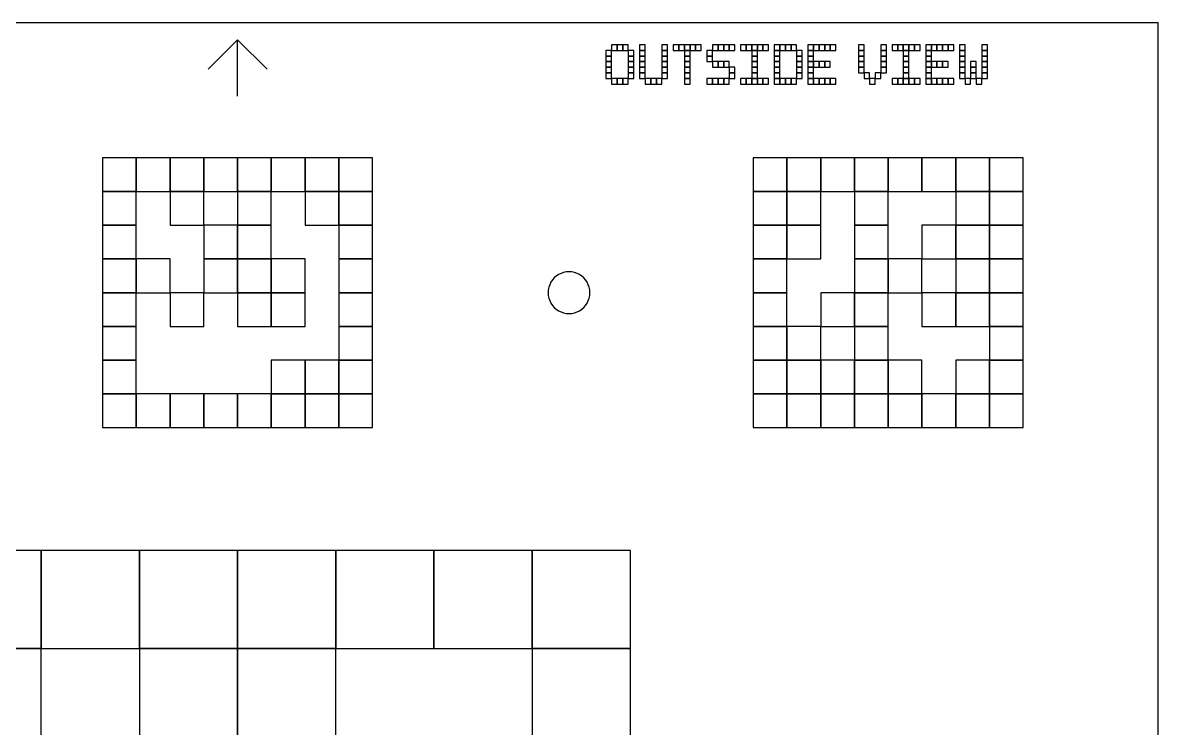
# Model space of a CAD drawing. Extents: x 0 to 490, y 0 to 320.
# Drawn here: x 227.5 to 320, y 262.5 to 320 of the extents above; entities that cross this region are included whole.
import ezdxf

# ---------------------------------------------------------------- set-up
doc = ezdxf.new("R2010")
doc.units = 0
for name, color, linetype in [('BLACK_POCKET', 7, 'CONTINUOUS'), ('BOARD_TEXT', 2, 'CONTINUOUS'), ('CUT', 1, 'CONTINUOUS'), ('MOUNT_HOLE', 5, 'CONTINUOUS'), ('ORIENTATION', 1, 'CONTINUOUS')]:
    doc.layers.add(name, color=color, linetype=linetype)

msp = doc.modelspace()

# ---------------------------------------------------------------- linework, layer by layer
at = {"layer": 'BLACK_POCKET'}
for p, q in [((236.75, 309), (234, 309)), ((234, 309), (234, 306.25)), ((236.75, 306.25), (236.75, 309)), ((239.5, 309), (236.75, 309)), ((236.75, 309), (236.75, 306.25)), ((239.5, 306.25), (239.5, 309)), ((242.25, 309), (239.5, 309)), ((239.5, 309), (239.5, 306.25)), ((242.25, 306.25), (242.25, 309)), ((245, 309), (242.25, 309)), ((242.25, 309), (242.25, 306.25)), ((245, 306.25), (245, 309)), ((247.75, 309), (245, 309)), ((245, 309), (245, 306.25)), ((247.75, 306.25), (247.75, 309)), ((250.5, 309), (247.75, 309)), ((247.75, 309), (247.75, 306.25)), ((250.5, 306.25), (250.5, 309)), ((253.25, 309), (250.5, 309)), ((250.5, 309), (250.5, 306.25)), ((253.25, 306.25), (253.25, 309)), ((256, 309), (253.25, 309)), ((253.25, 309), (253.25, 306.25)), ((256, 306.25), (256, 309)), ((289.75, 309), (287, 309)), ((287, 309), (287, 306.25)), ((289.75, 306.25), (289.75, 309)), ((292.5, 309), (289.75, 309)), ((289.75, 309), (289.75, 306.25)), ((292.5, 306.25), (292.5, 309)), ((295.25, 309), (292.5, 309)), ((292.5, 309), (292.5, 306.25)), ((295.25, 306.25), (295.25, 309)), ((298, 309), (295.25, 309)), ((295.25, 309), (295.25, 306.25)), ((298, 306.25), (298, 309)), ((300.75, 309), (298, 309)), ((298, 309), (298, 306.25)), ((300.75, 306.25), (300.75, 309)), ((303.5, 309), (300.75, 309)), ((300.75, 309), (300.75, 306.25)), ((303.5, 306.25), (303.5, 309)), ((306.25, 309), (303.5, 309)), ((303.5, 309), (303.5, 306.25)), ((306.25, 306.25), (306.25, 309)), ((309, 309), (306.25, 309)), ((306.25, 309), (306.25, 306.25)), ((309, 306.25), (309, 309)), ((234, 306.25), (236.75, 306.25)), ((236.75, 306.25), (234, 306.25)), ((234, 306.25), (234, 303.5)), ((236.75, 306.25), (239.5, 306.25)), ((236.75, 303.5), (236.75, 306.25)), ((239.5, 306.25), (242.25, 306.25)), ((242.25, 306.25), (239.5, 306.25)), ((239.5, 306.25), (239.5, 303.5)), ((242.25, 306.25), (245, 306.25)), ((242.25, 303.5), (242.25, 306.25)), ((245, 306.25), (247.75, 306.25)), ((247.75, 306.25), (245, 306.25)), ((245, 306.25), (245, 303.5)), ((247.75, 306.25), (250.5, 306.25)), ((247.75, 303.5), (247.75, 306.25)), ((250.5, 306.25), (253.25, 306.25)), ((253.25, 306.25), (250.5, 306.25)), ((250.5, 306.25), (250.5, 303.5)), ((253.25, 306.25), (256, 306.25)), ((253.25, 303.5), (253.25, 306.25)), ((256, 306.25), (253.25, 306.25)), ((253.25, 306.25), (253.25, 303.5)), ((256, 303.5), (256, 306.25)), ((287, 306.25), (289.75, 306.25)), ((289.75, 306.25), (287, 306.25)), ((287, 306.25), (287, 303.5)), ((289.75, 306.25), (292.5, 306.25)), ((289.75, 303.5), (289.75, 306.25)), ((292.5, 306.25), (289.75, 306.25)), ((289.75, 306.25), (289.75, 303.5)), ((292.5, 306.25), (295.25, 306.25)), ((292.5, 303.5), (292.5, 306.25)), ((295.25, 306.25), (298, 306.25)), ((298, 306.25), (295.25, 306.25)), ((295.25, 306.25), (295.25, 303.5)), ((298, 306.25), (300.75, 306.25)), ((298, 303.5), (298, 306.25)), ((300.75, 306.25), (303.5, 306.25)), ((303.5, 306.25), (306.25, 306.25)), ((306.25, 306.25), (303.5, 306.25)), ((303.5, 306.25), (303.5, 303.5)), ((306.25, 306.25), (309, 306.25)), ((306.25, 303.5), (306.25, 306.25)), ((309, 306.25), (306.25, 306.25)), ((306.25, 306.25), (306.25, 303.5)), ((309, 303.5), (309, 306.25)), ((234, 303.5), (236.75, 303.5)), ((236.75, 303.5), (234, 303.5)), ((234, 303.5), (234, 300.75)), ((236.75, 300.75), (236.75, 303.5)), ((239.5, 303.5), (242.25, 303.5)), ((245, 303.5), (242.25, 303.5)), ((242.25, 303.5), (242.25, 300.75)), ((245, 303.5), (247.75, 303.5)), ((245, 300.75), (245, 303.5)), ((247.75, 303.5), (245, 303.5)), ((245, 303.5), (245, 300.75)), ((247.75, 300.75), (247.75, 303.5)), ((250.5, 303.5), (253.25, 303.5)), ((253.25, 303.5), (256, 303.5)), ((256, 303.5), (253.25, 303.5)), ((253.25, 303.5), (253.25, 300.75)), ((256, 300.75), (256, 303.5)), ((287, 303.5), (289.75, 303.5)), ((289.75, 303.5), (287, 303.5)), ((287, 303.5), (287, 300.75)), ((289.75, 303.5), (292.5, 303.5)), ((289.75, 300.75), (289.75, 303.5)), ((292.5, 303.5), (289.75, 303.5)), ((289.75, 303.5), (289.75, 300.75)), ((292.5, 300.75), (292.5, 303.5)), ((295.25, 303.5), (298, 303.5)), ((298, 303.5), (295.25, 303.5)), ((295.25, 303.5), (295.25, 300.75)), ((298, 300.75), (298, 303.5)), ((303.5, 303.5), (300.75, 303.5)), ((300.75, 303.5), (300.75, 300.75)), ((303.5, 303.5), (306.25, 303.5)), ((303.5, 300.75), (303.5, 303.5)), ((306.25, 303.5), (303.5, 303.5)), ((303.5, 303.5), (303.5, 300.75)), ((306.25, 303.5), (309, 303.5)), ((306.25, 300.75), (306.25, 303.5)), ((309, 303.5), (306.25, 303.5)), ((306.25, 303.5), (306.25, 300.75)), ((309, 300.75), (309, 303.5)), ((234, 300.75), (236.75, 300.75)), ((236.75, 300.75), (234, 300.75)), ((234, 300.75), (234, 298)), ((236.75, 298), (236.75, 300.75)), ((239.5, 300.75), (236.75, 300.75)), ((236.75, 300.75), (236.75, 298)), ((239.5, 298), (239.5, 300.75)), ((242.25, 300.75), (245, 300.75)), ((245, 300.75), (242.25, 300.75)), ((242.25, 300.75), (242.25, 298)), ((245, 300.75), (247.75, 300.75)), ((245, 298), (245, 300.75)), ((247.75, 300.75), (245, 300.75)), ((245, 300.75), (245, 298)), ((247.75, 298), (247.75, 300.75)), ((250.5, 300.75), (247.75, 300.75)), ((247.75, 300.75), (247.75, 298)), ((250.5, 298), (250.5, 300.75)), ((253.25, 300.75), (256, 300.75)), ((256, 300.75), (253.25, 300.75)), ((253.25, 300.75), (253.25, 298)), ((256, 298), (256, 300.75)), ((287, 300.75), (289.75, 300.75)), ((289.75, 300.75), (287, 300.75)), ((287, 300.75), (287, 298)), ((289.75, 300.75), (292.5, 300.75)), ((289.75, 298), (289.75, 300.75)), ((295.25, 300.75), (298, 300.75)), ((298, 300.75), (295.25, 300.75)), ((295.25, 300.75), (295.25, 298)), ((298, 298), (298, 300.75)), ((300.75, 300.75), (298, 300.75)), ((298, 300.75), (298, 298)), ((300.75, 300.75), (303.5, 300.75)), ((300.75, 298), (300.75, 300.75)), ((303.5, 300.75), (306.25, 300.75)), ((306.25, 300.75), (303.5, 300.75)), ((303.5, 300.75), (303.5, 298)), ((306.25, 300.75), (309, 300.75)), ((306.25, 298), (306.25, 300.75)), ((309, 300.75), (306.25, 300.75)), ((306.25, 300.75), (306.25, 298)), ((309, 298), (309, 300.75)), ((234, 298), (236.75, 298)), ((236.75, 298), (234, 298)), ((234, 298), (234, 295.25)), ((236.75, 298), (239.5, 298)), ((236.75, 295.25), (236.75, 298)), ((242.25, 298), (239.5, 298)), ((239.5, 298), (239.5, 295.25)), ((242.25, 298), (245, 298)), ((242.25, 295.25), (242.25, 298)), ((245, 298), (247.75, 298)), ((247.75, 298), (245, 298)), ((245, 298), (245, 295.25)), ((247.75, 298), (250.5, 298)), ((247.75, 295.25), (247.75, 298)), ((250.5, 298), (247.75, 298)), ((247.75, 298), (247.75, 295.25)), ((250.5, 295.25), (250.5, 298)), ((253.25, 298), (256, 298)), ((256, 298), (253.25, 298)), ((253.25, 298), (253.25, 295.25)), ((256, 295.25), (256, 298)), ((287, 298), (289.75, 298)), ((289.75, 298), (287, 298)), ((287, 298), (287, 295.25)), ((289.75, 295.25), (289.75, 298)), ((295.25, 298), (292.5, 298)), ((292.5, 298), (292.5, 295.25)), ((295.25, 298), (298, 298)), ((295.25, 295.25), (295.25, 298)), ((298, 298), (295.25, 298)), ((295.25, 298), (295.25, 295.25)), ((298, 298), (300.75, 298)), ((298, 295.25), (298, 298)), ((303.5, 298), (300.75, 298)), ((300.75, 298), (300.75, 295.25)), ((303.5, 298), (306.25, 298)), ((303.5, 295.25), (303.5, 298)), ((306.25, 298), (303.5, 298)), ((303.5, 298), (303.5, 295.25)), ((306.25, 298), (309, 298)), ((306.25, 295.25), (306.25, 298)), ((309, 298), (306.25, 298)), ((306.25, 298), (306.25, 295.25)), ((309, 295.25), (309, 298)), ((234, 295.25), (236.75, 295.25)), ((236.75, 295.25), (234, 295.25)), ((234, 295.25), (234, 292.5)), ((236.75, 292.5), (236.75, 295.25)), ((239.5, 295.25), (242.25, 295.25)), ((245, 295.25), (247.75, 295.25)), ((247.75, 295.25), (250.5, 295.25)), ((253.25, 295.25), (256, 295.25)), ((256, 295.25), (253.25, 295.25)), ((253.25, 295.25), (253.25, 292.5)), ((256, 292.5), (256, 295.25)), ((287, 295.25), (289.75, 295.25)), ((289.75, 295.25), (287, 295.25)), ((287, 295.25), (287, 292.5)), ((289.75, 292.5), (289.75, 295.25)), ((292.5, 295.25), (289.75, 295.25)), ((289.75, 295.25), (289.75, 292.5)), ((292.5, 295.25), (295.25, 295.25)), ((292.5, 292.5), (292.5, 295.25)), ((295.25, 295.25), (298, 295.25)), ((298, 295.25), (295.25, 295.25)), ((295.25, 295.25), (295.25, 292.5)), ((298, 292.5), (298, 295.25)), ((300.75, 295.25), (303.5, 295.25)), ((303.5, 295.25), (306.25, 295.25)), ((306.25, 295.25), (309, 295.25)), ((309, 295.25), (306.25, 295.25)), ((306.25, 295.25), (306.25, 292.5)), ((309, 292.5), (309, 295.25)), ((234, 292.5), (236.75, 292.5)), ((236.75, 292.5), (234, 292.5)), ((234, 292.5), (234, 289.75)), ((236.75, 289.75), (236.75, 292.5)), ((250.5, 292.5), (247.75, 292.5)), ((247.75, 292.5), (247.75, 289.75)), ((250.5, 289.75), (250.5, 292.5)), ((253.25, 292.5), (250.5, 292.5)), ((250.5, 292.5), (250.5, 289.75)), ((253.25, 292.5), (256, 292.5)), ((253.25, 289.75), (253.25, 292.5)), ((256, 292.5), (253.25, 292.5)), ((253.25, 292.5), (253.25, 289.75)), ((256, 289.75), (256, 292.5)), ((287, 292.5), (289.75, 292.5)), ((289.75, 292.5), (287, 292.5)), ((287, 292.5), (287, 289.75)), ((289.75, 292.5), (292.5, 292.5)), ((289.75, 289.75), (289.75, 292.5)), ((292.5, 292.5), (289.75, 292.5)), ((289.75, 292.5), (289.75, 289.75)), ((292.5, 289.75), (292.5, 292.5)), ((295.25, 292.5), (292.5, 292.5)), ((292.5, 292.5), (292.5, 289.75)), ((295.25, 292.5), (298, 292.5)), ((295.25, 289.75), (295.25, 292.5)), ((298, 292.5), (295.25, 292.5)), ((295.25, 292.5), (295.25, 289.75)), ((298, 289.75), (298, 292.5)), ((300.75, 292.5), (298, 292.5)), ((298, 292.5), (298, 289.75)), ((300.75, 289.75), (300.75, 292.5)), ((306.25, 292.5), (303.5, 292.5)), ((303.5, 292.5), (303.5, 289.75)), ((306.25, 292.5), (309, 292.5)), ((306.25, 289.75), (306.25, 292.5)), ((309, 292.5), (306.25, 292.5)), ((306.25, 292.5), (306.25, 289.75)), ((309, 289.75), (309, 292.5)), ((234, 289.75), (236.75, 289.75)), ((236.75, 289.75), (234, 289.75)), ((234, 289.75), (234, 287)), ((236.75, 287), (236.75, 289.75)), ((239.5, 289.75), (236.75, 289.75)), ((236.75, 289.75), (236.75, 287)), ((239.5, 287), (239.5, 289.75)), ((242.25, 289.75), (239.5, 289.75)), ((239.5, 289.75), (239.5, 287)), ((242.25, 287), (242.25, 289.75)), ((245, 289.75), (242.25, 289.75)), ((242.25, 289.75), (242.25, 287)), ((245, 287), (245, 289.75)), ((247.75, 289.75), (245, 289.75)), ((245, 289.75), (245, 287)), ((247.75, 289.75), (250.5, 289.75)), ((247.75, 287), (247.75, 289.75)), ((250.5, 289.75), (247.75, 289.75)), ((247.75, 289.75), (247.75, 287)), ((250.5, 289.75), (253.25, 289.75)), ((250.5, 287), (250.5, 289.75)), ((253.25, 289.75), (250.5, 289.75)), ((250.5, 289.75), (250.5, 287)), ((253.25, 289.75), (256, 289.75)), ((253.25, 287), (253.25, 289.75)), ((256, 289.75), (253.25, 289.75)), ((253.25, 289.75), (253.25, 287)), ((256, 287), (256, 289.75)), ((287, 289.75), (289.75, 289.75)), ((289.75, 289.75), (287, 289.75)), ((287, 289.75), (287, 287)), ((289.75, 289.75), (292.5, 289.75)), ((289.75, 287), (289.75, 289.75)), ((292.5, 289.75), (289.75, 289.75)), ((289.75, 289.75), (289.75, 287)), ((292.5, 289.75), (295.25, 289.75)), ((292.5, 287), (292.5, 289.75)), ((295.25, 289.75), (292.5, 289.75)), ((292.5, 289.75), (292.5, 287)), ((295.25, 289.75), (298, 289.75)), ((295.25, 287), (295.25, 289.75)), ((298, 289.75), (295.25, 289.75)), ((295.25, 289.75), (295.25, 287)), ((298, 289.75), (300.75, 289.75)), ((298, 287), (298, 289.75)), ((300.75, 289.75), (298, 289.75)), ((298, 289.75), (298, 287)), ((300.75, 287), (300.75, 289.75)), ((303.5, 289.75), (300.75, 289.75)), ((300.75, 289.75), (300.75, 287)), ((303.5, 289.75), (306.25, 289.75)), ((303.5, 287), (303.5, 289.75)), ((306.25, 289.75), (303.5, 289.75)), ((303.5, 289.75), (303.5, 287)), ((306.25, 289.75), (309, 289.75)), ((306.25, 287), (306.25, 289.75)), ((309, 289.75), (306.25, 289.75)), ((306.25, 289.75), (306.25, 287)), ((309, 287), (309, 289.75)), ((234, 287), (236.75, 287)), ((236.75, 287), (239.5, 287)), ((239.5, 287), (242.25, 287)), ((242.25, 287), (245, 287)), ((245, 287), (247.75, 287)), ((247.75, 287), (250.5, 287)), ((250.5, 287), (253.25, 287)), ((253.25, 287), (256, 287)), ((287, 287), (289.75, 287)), ((289.75, 287), (292.5, 287)), ((292.5, 287), (295.25, 287)), ((295.25, 287), (298, 287)), ((298, 287), (300.75, 287)), ((300.75, 287), (303.5, 287)), ((303.5, 287), (306.25, 287)), ((306.25, 287), (309, 287)), ((229, 277), (221, 277)), ((229, 269), (229, 277)), ((237, 277), (229, 277)), ((229, 277), (229, 269)), ((237, 269), (237, 277)), ((245, 277), (237, 277)), ((237, 277), (237, 269)), ((245, 269), (245, 277)), ((253, 277), (245, 277)), ((245, 277), (245, 269)), ((253, 269), (253, 277)), ((261, 277), (253, 277)), ((253, 277), (253, 269)), ((261, 269), (261, 277)), ((269, 277), (261, 277)), ((261, 277), (261, 269)), ((269, 269), (269, 277)), ((277, 277), (269, 277)), ((269, 277), (269, 269)), ((277, 269), (277, 277)), ((221, 269), (229, 269)), ((229, 269), (221, 269)), ((229, 269), (237, 269)), ((229, 261), (229, 269)), ((237, 269), (245, 269)), ((245, 269), (237, 269)), ((237, 269), (237, 261)), ((245, 269), (253, 269)), ((245, 261), (245, 269)), ((253, 269), (245, 269)), ((245, 269), (245, 261)), ((253, 269), (261, 269)), ((253, 261), (253, 269)), ((261, 269), (269, 269)), ((269, 269), (277, 269)), ((277, 269), (269, 269)), ((269, 269), (269, 261)), ((277, 261), (277, 269))]:
    msp.add_line(p, q, dxfattribs=at)
at = {"layer": 'BOARD_TEXT'}
for p, q in [((275.457143, 317.742857), (275, 317.742857)), ((275, 317.742857), (275, 317.285714)), ((275, 317.285714), (275.457143, 317.285714)), ((275.457143, 317.285714), (275, 317.285714)), ((275, 317.285714), (275, 316.828571)), ((275.914286, 318.2), (275.457143, 318.2)), ((275.457143, 318.2), (275.457143, 317.742857)), ((275.457143, 317.742857), (275.914286, 317.742857)), ((275.457143, 317.285714), (275.457143, 317.742857)), ((275.457143, 316.828571), (275.457143, 317.285714)), ((275.914286, 317.742857), (275.914286, 318.2)), ((276.371429, 318.2), (275.914286, 318.2)), ((275.914286, 318.2), (275.914286, 317.742857)), ((275.914286, 317.742857), (276.371429, 317.742857)), ((276.371429, 317.742857), (276.371429, 318.2)), ((276.828571, 318.2), (276.371429, 318.2)), ((276.371429, 318.2), (276.371429, 317.742857)), ((276.371429, 317.742857), (276.828571, 317.742857)), ((276.828571, 317.742857), (276.828571, 318.2)), ((277.285714, 317.742857), (276.828571, 317.742857)), ((276.828571, 317.742857), (276.828571, 317.285714)), ((276.828571, 317.285714), (277.285714, 317.285714)), ((277.285714, 317.285714), (276.828571, 317.285714)), ((276.828571, 317.285714), (276.828571, 316.828571)), ((277.285714, 317.285714), (277.285714, 317.742857)), ((277.285714, 316.828571), (277.285714, 317.285714)), ((278.2, 318.2), (277.742857, 318.2)), ((277.742857, 318.2), (277.742857, 317.742857)), ((277.742857, 317.742857), (278.2, 317.742857)), ((278.2, 317.742857), (277.742857, 317.742857)), ((277.742857, 317.742857), (277.742857, 317.285714)), ((277.742857, 317.285714), (278.2, 317.285714)), ((278.2, 317.285714), (277.742857, 317.285714)), ((277.742857, 317.285714), (277.742857, 316.828571)), ((278.2, 317.742857), (278.2, 318.2)), ((278.2, 317.285714), (278.2, 317.742857)), ((278.2, 316.828571), (278.2, 317.285714)), ((280.028571, 318.2), (279.571429, 318.2)), ((279.571429, 318.2), (279.571429, 317.742857)), ((279.571429, 317.742857), (280.028571, 317.742857)), ((280.028571, 317.742857), (279.571429, 317.742857)), ((279.571429, 317.742857), (279.571429, 317.285714)), ((279.571429, 317.285714), (280.028571, 317.285714)), ((280.028571, 317.285714), (279.571429, 317.285714)), ((279.571429, 317.285714), (279.571429, 316.828571)), ((280.028571, 317.742857), (280.028571, 318.2)), ((280.028571, 317.285714), (280.028571, 317.742857)), ((280.028571, 316.828571), (280.028571, 317.285714)), ((280.942857, 318.2), (280.485714, 318.2)), ((280.485714, 318.2), (280.485714, 317.742857)), ((280.485714, 317.742857), (280.942857, 317.742857)), ((280.942857, 317.742857), (280.942857, 318.2)), ((281.4, 318.2), (280.942857, 318.2)), ((280.942857, 318.2), (280.942857, 317.742857)), ((280.942857, 317.742857), (281.4, 317.742857)), ((281.4, 317.742857), (281.4, 318.2)), ((281.857143, 318.2), (281.4, 318.2)), ((281.4, 318.2), (281.4, 317.742857)), ((281.4, 317.742857), (281.857143, 317.742857)), ((281.857143, 317.742857), (281.4, 317.742857)), ((281.4, 317.742857), (281.4, 317.285714)), ((281.4, 317.285714), (281.857143, 317.285714)), ((281.857143, 317.285714), (281.4, 317.285714)), ((281.4, 317.285714), (281.4, 316.828571)), ((281.857143, 317.742857), (281.857143, 318.2)), ((282.314286, 318.2), (281.857143, 318.2)), ((281.857143, 318.2), (281.857143, 317.742857)), ((281.857143, 317.742857), (282.314286, 317.742857)), ((281.857143, 317.285714), (281.857143, 317.742857)), ((281.857143, 316.828571), (281.857143, 317.285714)), ((282.314286, 317.742857), (282.314286, 318.2)), ((282.771429, 318.2), (282.314286, 318.2)), ((282.314286, 318.2), (282.314286, 317.742857)), ((282.314286, 317.742857), (282.771429, 317.742857)), ((282.771429, 317.742857), (282.771429, 318.2)), ((283.685714, 317.742857), (283.228571, 317.742857)), ((283.228571, 317.742857), (283.228571, 317.285714)), ((283.228571, 317.285714), (283.685714, 317.285714)), ((283.685714, 317.285714), (283.228571, 317.285714)), ((283.228571, 317.285714), (283.228571, 316.828571)), ((284.142857, 318.2), (283.685714, 318.2)), ((283.685714, 318.2), (283.685714, 317.742857)), ((283.685714, 317.742857), (284.142857, 317.742857)), ((283.685714, 317.285714), (283.685714, 317.742857)), ((283.685714, 316.828571), (283.685714, 317.285714)), ((284.142857, 317.742857), (284.142857, 318.2)), ((284.6, 318.2), (284.142857, 318.2)), ((284.142857, 318.2), (284.142857, 317.742857)), ((284.142857, 317.742857), (284.6, 317.742857)), ((284.6, 317.742857), (284.6, 318.2)), ((285.057143, 318.2), (284.6, 318.2)), ((284.6, 318.2), (284.6, 317.742857)), ((284.6, 317.742857), (285.057143, 317.742857)), ((285.057143, 317.742857), (285.057143, 318.2)), ((285.514286, 318.2), (285.057143, 318.2)), ((285.057143, 318.2), (285.057143, 317.742857)), ((285.057143, 317.742857), (285.514286, 317.742857)), ((285.514286, 317.742857), (285.514286, 318.2)), ((286.428571, 318.2), (285.971429, 318.2)), ((285.971429, 318.2), (285.971429, 317.742857)), ((285.971429, 317.742857), (286.428571, 317.742857)), ((286.428571, 317.742857), (286.428571, 318.2)), ((286.885714, 318.2), (286.428571, 318.2)), ((286.428571, 318.2), (286.428571, 317.742857)), ((286.428571, 317.742857), (286.885714, 317.742857)), ((286.885714, 317.742857), (286.885714, 318.2)), ((287.342857, 318.2), (286.885714, 318.2)), ((286.885714, 318.2), (286.885714, 317.742857)), ((286.885714, 317.742857), (287.342857, 317.742857)), ((287.342857, 317.742857), (286.885714, 317.742857)), ((286.885714, 317.742857), (286.885714, 317.285714)), ((286.885714, 317.285714), (287.342857, 317.285714)), ((287.342857, 317.285714), (286.885714, 317.285714)), ((286.885714, 317.285714), (286.885714, 316.828571)), ((287.342857, 317.742857), (287.342857, 318.2)), ((287.8, 318.2), (287.342857, 318.2)), ((287.342857, 318.2), (287.342857, 317.742857)), ((287.342857, 317.742857), (287.8, 317.742857)), ((287.342857, 317.285714), (287.342857, 317.742857)), ((287.342857, 316.828571), (287.342857, 317.285714)), ((287.8, 317.742857), (287.8, 318.2)), ((288.257143, 318.2), (287.8, 318.2)), ((287.8, 318.2), (287.8, 317.742857)), ((287.8, 317.742857), (288.257143, 317.742857)), ((288.257143, 317.742857), (288.257143, 318.2)), ((289.171429, 318.2), (288.714286, 318.2)), ((288.714286, 318.2), (288.714286, 317.742857)), ((288.714286, 317.742857), (289.171429, 317.742857)), ((289.171429, 317.742857), (288.714286, 317.742857)), ((288.714286, 317.742857), (288.714286, 317.285714)), ((288.714286, 317.285714), (289.171429, 317.285714)), ((289.171429, 317.285714), (288.714286, 317.285714)), ((288.714286, 317.285714), (288.714286, 316.828571)), ((289.171429, 317.742857), (289.171429, 318.2)), ((289.628571, 318.2), (289.171429, 318.2)), ((289.171429, 318.2), (289.171429, 317.742857)), ((289.171429, 317.742857), (289.628571, 317.742857)), ((289.171429, 317.285714), (289.171429, 317.742857)), ((289.171429, 316.828571), (289.171429, 317.285714)), ((289.628571, 317.742857), (289.628571, 318.2)), ((290.085714, 318.2), (289.628571, 318.2)), ((289.628571, 318.2), (289.628571, 317.742857)), ((289.628571, 317.742857), (290.085714, 317.742857)), ((290.085714, 317.742857), (290.085714, 318.2)), ((290.542857, 318.2), (290.085714, 318.2)), ((290.085714, 318.2), (290.085714, 317.742857)), ((290.085714, 317.742857), (290.542857, 317.742857)), ((290.542857, 317.742857), (290.542857, 318.2)), ((291, 317.742857), (290.542857, 317.742857)), ((290.542857, 317.742857), (290.542857, 317.285714)), ((290.542857, 317.285714), (291, 317.285714)), ((291, 317.285714), (290.542857, 317.285714)), ((290.542857, 317.285714), (290.542857, 316.828571)), ((291, 317.285714), (291, 317.742857)), ((291, 316.828571), (291, 317.285714)), ((291.914286, 318.2), (291.457143, 318.2)), ((291.457143, 318.2), (291.457143, 317.742857)), ((291.457143, 317.742857), (291.914286, 317.742857)), ((291.914286, 317.742857), (291.457143, 317.742857)), ((291.457143, 317.742857), (291.457143, 317.285714)), ((291.457143, 317.285714), (291.914286, 317.285714)), ((291.914286, 317.285714), (291.457143, 317.285714)), ((291.457143, 317.285714), (291.457143, 316.828571)), ((291.914286, 317.742857), (291.914286, 318.2)), ((292.371429, 318.2), (291.914286, 318.2)), ((291.914286, 318.2), (291.914286, 317.742857)), ((291.914286, 317.742857), (292.371429, 317.742857)), ((291.914286, 317.285714), (291.914286, 317.742857)), ((291.914286, 316.828571), (291.914286, 317.285714)), ((292.371429, 317.742857), (292.371429, 318.2)), ((292.828571, 318.2), (292.371429, 318.2)), ((292.371429, 318.2), (292.371429, 317.742857)), ((292.371429, 317.742857), (292.828571, 317.742857)), ((292.828571, 317.742857), (292.828571, 318.2)), ((293.285714, 318.2), (292.828571, 318.2)), ((292.828571, 318.2), (292.828571, 317.742857)), ((292.828571, 317.742857), (293.285714, 317.742857)), ((293.285714, 317.742857), (293.285714, 318.2)), ((293.742857, 318.2), (293.285714, 318.2)), ((293.285714, 318.2), (293.285714, 317.742857)), ((293.285714, 317.742857), (293.742857, 317.742857)), ((293.742857, 317.742857), (293.742857, 318.2)), ((296.028571, 318.2), (295.571429, 318.2)), ((295.571429, 318.2), (295.571429, 317.742857)), ((295.571429, 317.742857), (296.028571, 317.742857)), ((296.028571, 317.742857), (295.571429, 317.742857)), ((295.571429, 317.742857), (295.571429, 317.285714)), ((295.571429, 317.285714), (296.028571, 317.285714)), ((296.028571, 317.285714), (295.571429, 317.285714)), ((295.571429, 317.285714), (295.571429, 316.828571)), ((296.028571, 317.742857), (296.028571, 318.2)), ((296.028571, 317.285714), (296.028571, 317.742857)), ((296.028571, 316.828571), (296.028571, 317.285714)), ((297.857143, 318.2), (297.4, 318.2)), ((297.4, 318.2), (297.4, 317.742857)), ((297.4, 317.742857), (297.857143, 317.742857)), ((297.857143, 317.742857), (297.4, 317.742857)), ((297.4, 317.742857), (297.4, 317.285714)), ((297.4, 317.285714), (297.857143, 317.285714)), ((297.857143, 317.285714), (297.4, 317.285714)), ((297.4, 317.285714), (297.4, 316.828571)), ((297.857143, 317.742857), (297.857143, 318.2)), ((297.857143, 317.285714), (297.857143, 317.742857)), ((297.857143, 316.828571), (297.857143, 317.285714)), ((298.771429, 318.2), (298.314286, 318.2)), ((298.314286, 318.2), (298.314286, 317.742857)), ((298.314286, 317.742857), (298.771429, 317.742857)), ((298.771429, 317.742857), (298.771429, 318.2)), ((299.228571, 318.2), (298.771429, 318.2)), ((298.771429, 318.2), (298.771429, 317.742857)), ((298.771429, 317.742857), (299.228571, 317.742857)), ((299.228571, 317.742857), (299.228571, 318.2)), ((299.685714, 318.2), (299.228571, 318.2)), ((299.228571, 318.2), (299.228571, 317.742857)), ((299.228571, 317.742857), (299.685714, 317.742857)), ((299.685714, 317.742857), (299.228571, 317.742857)), ((299.228571, 317.742857), (299.228571, 317.285714)), ((299.228571, 317.285714), (299.685714, 317.285714)), ((299.685714, 317.285714), (299.228571, 317.285714)), ((299.228571, 317.285714), (299.228571, 316.828571)), ((299.685714, 317.742857), (299.685714, 318.2)), ((300.142857, 318.2), (299.685714, 318.2)), ((299.685714, 318.2), (299.685714, 317.742857)), ((299.685714, 317.742857), (300.142857, 317.742857)), ((299.685714, 317.285714), (299.685714, 317.742857)), ((299.685714, 316.828571), (299.685714, 317.285714)), ((300.142857, 317.742857), (300.142857, 318.2)), ((300.6, 318.2), (300.142857, 318.2)), ((300.142857, 318.2), (300.142857, 317.742857)), ((300.142857, 317.742857), (300.6, 317.742857)), ((300.6, 317.742857), (300.6, 318.2)), ((301.514286, 318.2), (301.057143, 318.2)), ((301.057143, 318.2), (301.057143, 317.742857)), ((301.057143, 317.742857), (301.514286, 317.742857)), ((301.514286, 317.742857), (301.057143, 317.742857)), ((301.057143, 317.742857), (301.057143, 317.285714)), ((301.057143, 317.285714), (301.514286, 317.285714)), ((301.514286, 317.285714), (301.057143, 317.285714)), ((301.057143, 317.285714), (301.057143, 316.828571)), ((301.514286, 317.742857), (301.514286, 318.2)), ((301.971429, 318.2), (301.514286, 318.2)), ((301.514286, 318.2), (301.514286, 317.742857)), ((301.514286, 317.742857), (301.971429, 317.742857)), ((301.514286, 317.285714), (301.514286, 317.742857)), ((301.514286, 316.828571), (301.514286, 317.285714)), ((301.971429, 317.742857), (301.971429, 318.2)), ((302.428571, 318.2), (301.971429, 318.2)), ((301.971429, 318.2), (301.971429, 317.742857)), ((301.971429, 317.742857), (302.428571, 317.742857)), ((302.428571, 317.742857), (302.428571, 318.2)), ((302.885714, 318.2), (302.428571, 318.2)), ((302.428571, 318.2), (302.428571, 317.742857)), ((302.428571, 317.742857), (302.885714, 317.742857)), ((302.885714, 317.742857), (302.885714, 318.2)), ((303.342857, 318.2), (302.885714, 318.2)), ((302.885714, 318.2), (302.885714, 317.742857)), ((302.885714, 317.742857), (303.342857, 317.742857)), ((303.342857, 317.742857), (303.342857, 318.2)), ((304.257143, 318.2), (303.8, 318.2)), ((303.8, 318.2), (303.8, 317.742857)), ((303.8, 317.742857), (304.257143, 317.742857)), ((304.257143, 317.742857), (303.8, 317.742857)), ((303.8, 317.742857), (303.8, 317.285714)), ((303.8, 317.285714), (304.257143, 317.285714)), ((304.257143, 317.285714), (303.8, 317.285714)), ((303.8, 317.285714), (303.8, 316.828571)), ((304.257143, 317.742857), (304.257143, 318.2)), ((304.257143, 317.285714), (304.257143, 317.742857)), ((304.257143, 316.828571), (304.257143, 317.285714)), ((306.085714, 318.2), (305.628571, 318.2)), ((305.628571, 318.2), (305.628571, 317.742857)), ((305.628571, 317.742857), (306.085714, 317.742857)), ((306.085714, 317.742857), (305.628571, 317.742857)), ((305.628571, 317.742857), (305.628571, 317.285714)), ((305.628571, 317.285714), (306.085714, 317.285714)), ((306.085714, 317.285714), (305.628571, 317.285714)), ((305.628571, 317.285714), (305.628571, 316.828571)), ((306.085714, 317.742857), (306.085714, 318.2)), ((306.085714, 317.285714), (306.085714, 317.742857)), ((306.085714, 316.828571), (306.085714, 317.285714)), ((275, 316.828571), (275.457143, 316.828571)), ((275.457143, 316.828571), (275, 316.828571)), ((275, 316.828571), (275, 316.371429)), ((275, 316.371429), (275.457143, 316.371429)), ((275.457143, 316.371429), (275, 316.371429)), ((275, 316.371429), (275, 315.914286)), ((275.457143, 316.371429), (275.457143, 316.828571)), ((275.457143, 315.914286), (275.457143, 316.371429)), ((276.828571, 316.828571), (277.285714, 316.828571)), ((277.285714, 316.828571), (276.828571, 316.828571)), ((276.828571, 316.828571), (276.828571, 316.371429)), ((276.828571, 316.371429), (277.285714, 316.371429)), ((277.285714, 316.371429), (276.828571, 316.371429)), ((276.828571, 316.371429), (276.828571, 315.914286)), ((277.285714, 316.371429), (277.285714, 316.828571)), ((277.285714, 315.914286), (277.285714, 316.371429)), ((277.742857, 316.828571), (278.2, 316.828571)), ((278.2, 316.828571), (277.742857, 316.828571)), ((277.742857, 316.828571), (277.742857, 316.371429)), ((277.742857, 316.371429), (278.2, 316.371429)), ((278.2, 316.371429), (277.742857, 316.371429)), ((277.742857, 316.371429), (277.742857, 315.914286)), ((278.2, 316.371429), (278.2, 316.828571)), ((278.2, 315.914286), (278.2, 316.371429)), ((279.571429, 316.828571), (280.028571, 316.828571)), ((280.028571, 316.828571), (279.571429, 316.828571)), ((279.571429, 316.828571), (279.571429, 316.371429)), ((279.571429, 316.371429), (280.028571, 316.371429)), ((280.028571, 316.371429), (279.571429, 316.371429)), ((279.571429, 316.371429), (279.571429, 315.914286)), ((280.028571, 316.371429), (280.028571, 316.828571)), ((280.028571, 315.914286), (280.028571, 316.371429)), ((281.4, 316.828571), (281.857143, 316.828571)), ((281.857143, 316.828571), (281.4, 316.828571)), ((281.4, 316.828571), (281.4, 316.371429)), ((281.4, 316.371429), (281.857143, 316.371429)), ((281.857143, 316.371429), (281.4, 316.371429)), ((281.4, 316.371429), (281.4, 315.914286)), ((281.857143, 316.371429), (281.857143, 316.828571)), ((281.857143, 315.914286), (281.857143, 316.371429)), ((283.228571, 316.828571), (283.685714, 316.828571)), ((284.142857, 316.828571), (283.685714, 316.828571)), ((283.685714, 316.828571), (283.685714, 316.371429)), ((283.685714, 316.371429), (284.142857, 316.371429)), ((284.142857, 316.371429), (284.142857, 316.828571)), ((284.6, 316.828571), (284.142857, 316.828571)), ((284.142857, 316.828571), (284.142857, 316.371429)), ((284.142857, 316.371429), (284.6, 316.371429)), ((284.6, 316.371429), (284.6, 316.828571)), ((285.057143, 316.828571), (284.6, 316.828571)), ((284.6, 316.828571), (284.6, 316.371429)), ((284.6, 316.371429), (285.057143, 316.371429)), ((285.057143, 316.371429), (285.057143, 316.828571)), ((285.514286, 316.371429), (285.057143, 316.371429)), ((285.057143, 316.371429), (285.057143, 315.914286)), ((285.514286, 315.914286), (285.514286, 316.371429)), ((286.885714, 316.828571), (287.342857, 316.828571)), ((287.342857, 316.828571), (286.885714, 316.828571)), ((286.885714, 316.828571), (286.885714, 316.371429)), ((286.885714, 316.371429), (287.342857, 316.371429)), ((287.342857, 316.371429), (286.885714, 316.371429)), ((286.885714, 316.371429), (286.885714, 315.914286)), ((287.342857, 316.371429), (287.342857, 316.828571)), ((287.342857, 315.914286), (287.342857, 316.371429)), ((288.714286, 316.828571), (289.171429, 316.828571)), ((289.171429, 316.828571), (288.714286, 316.828571)), ((288.714286, 316.828571), (288.714286, 316.371429)), ((288.714286, 316.371429), (289.171429, 316.371429)), ((289.171429, 316.371429), (288.714286, 316.371429)), ((288.714286, 316.371429), (288.714286, 315.914286)), ((289.171429, 316.371429), (289.171429, 316.828571)), ((289.171429, 315.914286), (289.171429, 316.371429)), ((290.542857, 316.828571), (291, 316.828571)), ((291, 316.828571), (290.542857, 316.828571)), ((290.542857, 316.828571), (290.542857, 316.371429)), ((290.542857, 316.371429), (291, 316.371429)), ((291, 316.371429), (290.542857, 316.371429)), ((290.542857, 316.371429), (290.542857, 315.914286)), ((291, 316.371429), (291, 316.828571)), ((291, 315.914286), (291, 316.371429)), ((291.457143, 316.828571), (291.914286, 316.828571)), ((291.914286, 316.828571), (291.457143, 316.828571)), ((291.457143, 316.828571), (291.457143, 316.371429)), ((291.457143, 316.371429), (291.914286, 316.371429)), ((291.914286, 316.371429), (291.457143, 316.371429)), ((291.457143, 316.371429), (291.457143, 315.914286)), ((291.914286, 316.371429), (291.914286, 316.828571)), ((292.371429, 316.828571), (291.914286, 316.828571)), ((291.914286, 316.828571), (291.914286, 316.371429)), ((291.914286, 316.371429), (292.371429, 316.371429)), ((291.914286, 315.914286), (291.914286, 316.371429)), ((292.371429, 316.371429), (292.371429, 316.828571)), ((292.828571, 316.828571), (292.371429, 316.828571)), ((292.371429, 316.828571), (292.371429, 316.371429)), ((292.371429, 316.371429), (292.828571, 316.371429)), ((292.828571, 316.371429), (292.828571, 316.828571)), ((293.285714, 316.828571), (292.828571, 316.828571)), ((292.828571, 316.828571), (292.828571, 316.371429)), ((292.828571, 316.371429), (293.285714, 316.371429)), ((293.285714, 316.371429), (293.285714, 316.828571)), ((295.571429, 316.828571), (296.028571, 316.828571)), ((296.028571, 316.828571), (295.571429, 316.828571)), ((295.571429, 316.828571), (295.571429, 316.371429)), ((295.571429, 316.371429), (296.028571, 316.371429)), ((296.028571, 316.371429), (295.571429, 316.371429)), ((295.571429, 316.371429), (295.571429, 315.914286)), ((296.028571, 316.371429), (296.028571, 316.828571)), ((296.028571, 315.914286), (296.028571, 316.371429)), ((297.4, 316.828571), (297.857143, 316.828571)), ((297.857143, 316.828571), (297.4, 316.828571)), ((297.4, 316.828571), (297.4, 316.371429)), ((297.4, 316.371429), (297.857143, 316.371429)), ((297.857143, 316.371429), (297.4, 316.371429)), ((297.4, 316.371429), (297.4, 315.914286)), ((297.857143, 316.371429), (297.857143, 316.828571)), ((297.857143, 315.914286), (297.857143, 316.371429)), ((299.228571, 316.828571), (299.685714, 316.828571)), ((299.685714, 316.828571), (299.228571, 316.828571)), ((299.228571, 316.828571), (299.228571, 316.371429)), ((299.228571, 316.371429), (299.685714, 316.371429)), ((299.685714, 316.371429), (299.228571, 316.371429)), ((299.228571, 316.371429), (299.228571, 315.914286)), ((299.685714, 316.371429), (299.685714, 316.828571)), ((299.685714, 315.914286), (299.685714, 316.371429)), ((301.057143, 316.828571), (301.514286, 316.828571)), ((301.514286, 316.828571), (301.057143, 316.828571)), ((301.057143, 316.828571), (301.057143, 316.371429)), ((301.057143, 316.371429), (301.514286, 316.371429)), ((301.514286, 316.371429), (301.057143, 316.371429)), ((301.057143, 316.371429), (301.057143, 315.914286)), ((301.514286, 316.371429), (301.514286, 316.828571)), ((301.971429, 316.828571), (301.514286, 316.828571)), ((301.514286, 316.828571), (301.514286, 316.371429)), ((301.514286, 316.371429), (301.971429, 316.371429)), ((301.514286, 315.914286), (301.514286, 316.371429)), ((301.971429, 316.371429), (301.971429, 316.828571)), ((302.428571, 316.828571), (301.971429, 316.828571)), ((301.971429, 316.828571), (301.971429, 316.371429)), ((301.971429, 316.371429), (302.428571, 316.371429)), ((302.428571, 316.371429), (302.428571, 316.828571)), ((302.885714, 316.828571), (302.428571, 316.828571)), ((302.428571, 316.828571), (302.428571, 316.371429)), ((302.428571, 316.371429), (302.885714, 316.371429)), ((302.885714, 316.371429), (302.885714, 316.828571)), ((303.8, 316.828571), (304.257143, 316.828571)), ((304.257143, 316.828571), (303.8, 316.828571)), ((303.8, 316.828571), (303.8, 316.371429)), ((303.8, 316.371429), (304.257143, 316.371429)), ((304.257143, 316.371429), (303.8, 316.371429)), ((303.8, 316.371429), (303.8, 315.914286)), ((304.257143, 316.371429), (304.257143, 316.828571)), ((304.257143, 315.914286), (304.257143, 316.371429)), ((305.171429, 316.828571), (304.714286, 316.828571)), ((304.714286, 316.828571), (304.714286, 316.371429)), ((304.714286, 316.371429), (305.171429, 316.371429)), ((305.171429, 316.371429), (304.714286, 316.371429)), ((304.714286, 316.371429), (304.714286, 315.914286)), ((305.171429, 316.371429), (305.171429, 316.828571)), ((305.171429, 315.914286), (305.171429, 316.371429)), ((305.628571, 316.828571), (306.085714, 316.828571)), ((306.085714, 316.828571), (305.628571, 316.828571)), ((305.628571, 316.828571), (305.628571, 316.371429)), ((305.628571, 316.371429), (306.085714, 316.371429)), ((306.085714, 316.371429), (305.628571, 316.371429)), ((305.628571, 316.371429), (305.628571, 315.914286)), ((306.085714, 316.371429), (306.085714, 316.828571)), ((306.085714, 315.914286), (306.085714, 316.371429)), ((275, 315.914286), (275.457143, 315.914286)), ((275.457143, 315.914286), (275, 315.914286)), ((275, 315.914286), (275, 315.457143)), ((275, 315.457143), (275.457143, 315.457143)), ((275.457143, 315.457143), (275.457143, 315.914286)), ((275.914286, 315.457143), (275.457143, 315.457143)), ((275.457143, 315.457143), (275.457143, 315)), ((275.914286, 315), (275.914286, 315.457143)), ((276.371429, 315.457143), (275.914286, 315.457143)), ((275.914286, 315.457143), (275.914286, 315)), ((276.371429, 315), (276.371429, 315.457143)), ((276.828571, 315.457143), (276.371429, 315.457143)), ((276.371429, 315.457143), (276.371429, 315)), ((276.828571, 315.914286), (277.285714, 315.914286)), ((277.285714, 315.914286), (276.828571, 315.914286)), ((276.828571, 315.914286), (276.828571, 315.457143)), ((276.828571, 315.457143), (277.285714, 315.457143)), ((276.828571, 315), (276.828571, 315.457143)), ((277.285714, 315.457143), (277.285714, 315.914286)), ((277.742857, 315.914286), (278.2, 315.914286)), ((278.2, 315.914286), (277.742857, 315.914286)), ((277.742857, 315.914286), (277.742857, 315.457143)), ((277.742857, 315.457143), (278.2, 315.457143)), ((278.2, 315.457143), (278.2, 315.914286)), ((278.657143, 315.457143), (278.2, 315.457143)), ((278.2, 315.457143), (278.2, 315)), ((278.657143, 315), (278.657143, 315.457143)), ((279.114286, 315.457143), (278.657143, 315.457143)), ((278.657143, 315.457143), (278.657143, 315)), ((279.114286, 315), (279.114286, 315.457143)), ((279.571429, 315.457143), (279.114286, 315.457143)), ((279.114286, 315.457143), (279.114286, 315)), ((279.571429, 315.914286), (280.028571, 315.914286)), ((280.028571, 315.914286), (279.571429, 315.914286)), ((279.571429, 315.914286), (279.571429, 315.457143)), ((279.571429, 315.457143), (280.028571, 315.457143)), ((279.571429, 315), (279.571429, 315.457143)), ((280.028571, 315.457143), (280.028571, 315.914286)), ((281.4, 315.914286), (281.857143, 315.914286)), ((281.857143, 315.914286), (281.4, 315.914286)), ((281.4, 315.914286), (281.4, 315.457143)), ((281.4, 315.457143), (281.857143, 315.457143)), ((281.857143, 315.457143), (281.4, 315.457143)), ((281.4, 315.457143), (281.4, 315)), ((281.857143, 315.457143), (281.857143, 315.914286)), ((281.857143, 315), (281.857143, 315.457143)), ((283.685714, 315.457143), (283.228571, 315.457143)), ((283.228571, 315.457143), (283.228571, 315)), ((283.685714, 315), (283.685714, 315.457143)), ((284.142857, 315.457143), (283.685714, 315.457143)), ((283.685714, 315.457143), (283.685714, 315)), ((284.142857, 315), (284.142857, 315.457143)), ((284.6, 315.457143), (284.142857, 315.457143)), ((284.142857, 315.457143), (284.142857, 315)), ((284.6, 315), (284.6, 315.457143)), ((285.057143, 315.457143), (284.6, 315.457143)), ((284.6, 315.457143), (284.6, 315)), ((285.057143, 315.914286), (285.514286, 315.914286)), ((285.514286, 315.914286), (285.057143, 315.914286)), ((285.057143, 315.914286), (285.057143, 315.457143)), ((285.057143, 315.457143), (285.514286, 315.457143)), ((285.057143, 315), (285.057143, 315.457143)), ((285.514286, 315.457143), (285.514286, 315.914286)), ((286.428571, 315.457143), (285.971429, 315.457143)), ((285.971429, 315.457143), (285.971429, 315)), ((286.428571, 315), (286.428571, 315.457143)), ((286.885714, 315.457143), (286.428571, 315.457143)), ((286.428571, 315.457143), (286.428571, 315)), ((286.885714, 315.914286), (287.342857, 315.914286)), ((287.342857, 315.914286), (286.885714, 315.914286)), ((286.885714, 315.914286), (286.885714, 315.457143)), ((286.885714, 315.457143), (287.342857, 315.457143)), ((286.885714, 315), (286.885714, 315.457143)), ((287.342857, 315.457143), (286.885714, 315.457143)), ((286.885714, 315.457143), (286.885714, 315)), ((287.342857, 315.457143), (287.342857, 315.914286)), ((287.342857, 315), (287.342857, 315.457143)), ((287.8, 315.457143), (287.342857, 315.457143)), ((287.342857, 315.457143), (287.342857, 315)), ((287.8, 315), (287.8, 315.457143)), ((288.257143, 315.457143), (287.8, 315.457143)), ((287.8, 315.457143), (287.8, 315)), ((288.257143, 315), (288.257143, 315.457143)), ((288.714286, 315.914286), (289.171429, 315.914286)), ((289.171429, 315.914286), (288.714286, 315.914286)), ((288.714286, 315.914286), (288.714286, 315.457143)), ((288.714286, 315.457143), (289.171429, 315.457143)), ((289.171429, 315.457143), (288.714286, 315.457143)), ((288.714286, 315.457143), (288.714286, 315)), ((289.171429, 315.457143), (289.171429, 315.914286)), ((289.171429, 315), (289.171429, 315.457143)), ((289.628571, 315.457143), (289.171429, 315.457143)), ((289.171429, 315.457143), (289.171429, 315)), ((289.628571, 315), (289.628571, 315.457143)), ((290.085714, 315.457143), (289.628571, 315.457143)), ((289.628571, 315.457143), (289.628571, 315)), ((290.085714, 315), (290.085714, 315.457143)), ((290.542857, 315.457143), (290.085714, 315.457143)), ((290.085714, 315.457143), (290.085714, 315)), ((290.542857, 315.914286), (291, 315.914286)), ((291, 315.914286), (290.542857, 315.914286)), ((290.542857, 315.914286), (290.542857, 315.457143)), ((290.542857, 315.457143), (291, 315.457143)), ((290.542857, 315), (290.542857, 315.457143)), ((291, 315.457143), (291, 315.914286)), ((291.457143, 315.914286), (291.914286, 315.914286)), ((291.914286, 315.914286), (291.457143, 315.914286)), ((291.457143, 315.914286), (291.457143, 315.457143)), ((291.457143, 315.457143), (291.914286, 315.457143)), ((291.914286, 315.457143), (291.457143, 315.457143)), ((291.457143, 315.457143), (291.457143, 315)), ((291.914286, 315.457143), (291.914286, 315.914286)), ((291.914286, 315), (291.914286, 315.457143)), ((292.371429, 315.457143), (291.914286, 315.457143)), ((291.914286, 315.457143), (291.914286, 315)), ((292.371429, 315), (292.371429, 315.457143)), ((292.828571, 315.457143), (292.371429, 315.457143)), ((292.371429, 315.457143), (292.371429, 315)), ((292.828571, 315), (292.828571, 315.457143)), ((293.285714, 315.457143), (292.828571, 315.457143)), ((292.828571, 315.457143), (292.828571, 315)), ((293.285714, 315), (293.285714, 315.457143)), ((293.742857, 315.457143), (293.285714, 315.457143)), ((293.285714, 315.457143), (293.285714, 315)), ((293.742857, 315), (293.742857, 315.457143)), ((295.571429, 315.914286), (296.028571, 315.914286)), ((296.485714, 315.914286), (296.028571, 315.914286)), ((296.028571, 315.914286), (296.028571, 315.457143)), ((296.028571, 315.457143), (296.485714, 315.457143)), ((296.485714, 315.457143), (296.485714, 315.914286)), ((296.942857, 315.457143), (296.485714, 315.457143)), ((296.485714, 315.457143), (296.485714, 315)), ((297.4, 315.914286), (296.942857, 315.914286)), ((296.942857, 315.914286), (296.942857, 315.457143)), ((296.942857, 315.457143), (297.4, 315.457143)), ((296.942857, 315), (296.942857, 315.457143)), ((297.4, 315.914286), (297.857143, 315.914286)), ((297.4, 315.457143), (297.4, 315.914286)), ((298.771429, 315.457143), (298.314286, 315.457143)), ((298.314286, 315.457143), (298.314286, 315)), ((298.771429, 315), (298.771429, 315.457143)), ((299.228571, 315.457143), (298.771429, 315.457143)), ((298.771429, 315.457143), (298.771429, 315)), ((299.228571, 315.914286), (299.685714, 315.914286)), ((299.685714, 315.914286), (299.228571, 315.914286)), ((299.228571, 315.914286), (299.228571, 315.457143)), ((299.228571, 315.457143), (299.685714, 315.457143)), ((299.228571, 315), (299.228571, 315.457143)), ((299.685714, 315.457143), (299.228571, 315.457143)), ((299.228571, 315.457143), (299.228571, 315)), ((299.685714, 315.457143), (299.685714, 315.914286)), ((299.685714, 315), (299.685714, 315.457143)), ((300.142857, 315.457143), (299.685714, 315.457143)), ((299.685714, 315.457143), (299.685714, 315)), ((300.142857, 315), (300.142857, 315.457143)), ((300.6, 315.457143), (300.142857, 315.457143)), ((300.142857, 315.457143), (300.142857, 315)), ((300.6, 315), (300.6, 315.457143)), ((301.057143, 315.914286), (301.514286, 315.914286)), ((301.514286, 315.914286), (301.057143, 315.914286)), ((301.057143, 315.914286), (301.057143, 315.457143)), ((301.057143, 315.457143), (301.514286, 315.457143)), ((301.514286, 315.457143), (301.057143, 315.457143)), ((301.057143, 315.457143), (301.057143, 315)), ((301.514286, 315.457143), (301.514286, 315.914286)), ((301.514286, 315), (301.514286, 315.457143)), ((301.971429, 315.457143), (301.514286, 315.457143)), ((301.514286, 315.457143), (301.514286, 315)), ((301.971429, 315), (301.971429, 315.457143)), ((302.428571, 315.457143), (301.971429, 315.457143)), ((301.971429, 315.457143), (301.971429, 315)), ((302.428571, 315), (302.428571, 315.457143)), ((302.885714, 315.457143), (302.428571, 315.457143)), ((302.428571, 315.457143), (302.428571, 315)), ((302.885714, 315), (302.885714, 315.457143)), ((303.342857, 315.457143), (302.885714, 315.457143)), ((302.885714, 315.457143), (302.885714, 315)), ((303.342857, 315), (303.342857, 315.457143)), ((303.8, 315.914286), (304.257143, 315.914286)), ((304.257143, 315.914286), (303.8, 315.914286)), ((303.8, 315.914286), (303.8, 315.457143)), ((303.8, 315.457143), (304.257143, 315.457143)), ((304.257143, 315.457143), (304.257143, 315.914286)), ((304.714286, 315.457143), (304.257143, 315.457143)), ((304.257143, 315.457143), (304.257143, 315)), ((304.714286, 315.914286), (305.171429, 315.914286)), ((305.171429, 315.914286), (304.714286, 315.914286)), ((304.714286, 315.914286), (304.714286, 315.457143)), ((304.714286, 315.457143), (305.171429, 315.457143)), ((304.714286, 315), (304.714286, 315.457143)), ((305.171429, 315.457143), (305.171429, 315.914286)), ((305.628571, 315.457143), (305.171429, 315.457143)), ((305.171429, 315.457143), (305.171429, 315)), ((305.628571, 315.914286), (306.085714, 315.914286)), ((306.085714, 315.914286), (305.628571, 315.914286)), ((305.628571, 315.914286), (305.628571, 315.457143)), ((305.628571, 315.457143), (306.085714, 315.457143)), ((305.628571, 315), (305.628571, 315.457143)), ((306.085714, 315.457143), (306.085714, 315.914286)), ((275.457143, 315), (275.914286, 315)), ((275.914286, 315), (276.371429, 315)), ((276.371429, 315), (276.828571, 315)), ((278.2, 315), (278.657143, 315)), ((278.657143, 315), (279.114286, 315)), ((279.114286, 315), (279.571429, 315)), ((281.4, 315), (281.857143, 315)), ((283.228571, 315), (283.685714, 315)), ((283.685714, 315), (284.142857, 315)), ((284.142857, 315), (284.6, 315)), ((284.6, 315), (285.057143, 315)), ((285.971429, 315), (286.428571, 315)), ((286.428571, 315), (286.885714, 315)), ((286.885714, 315), (287.342857, 315)), ((287.342857, 315), (287.8, 315)), ((287.8, 315), (288.257143, 315)), ((288.714286, 315), (289.171429, 315)), ((289.171429, 315), (289.628571, 315)), ((289.628571, 315), (290.085714, 315)), ((290.085714, 315), (290.542857, 315)), ((291.457143, 315), (291.914286, 315)), ((291.914286, 315), (292.371429, 315)), ((292.371429, 315), (292.828571, 315)), ((292.828571, 315), (293.285714, 315)), ((293.285714, 315), (293.742857, 315)), ((296.485714, 315), (296.942857, 315)), ((298.314286, 315), (298.771429, 315)), ((298.771429, 315), (299.228571, 315)), ((299.228571, 315), (299.685714, 315)), ((299.685714, 315), (300.142857, 315)), ((300.142857, 315), (300.6, 315)), ((301.057143, 315), (301.514286, 315)), ((301.514286, 315), (301.971429, 315)), ((301.971429, 315), (302.428571, 315)), ((302.428571, 315), (302.885714, 315)), ((302.885714, 315), (303.342857, 315)), ((304.257143, 315), (304.714286, 315)), ((305.171429, 315), (305.628571, 315))]:
    msp.add_line(p, q, dxfattribs=at)
at = {"layer": 'CUT'}
for p, q in [((320, 320), (170, 320)), ((320, 170), (320, 320))]:
    msp.add_line(p, q, dxfattribs=at)
at = {"layer": 'MOUNT_HOLE'}
for p, q in [((272, 299.7), (271.778105, 299.685456)), ((272.221895, 299.685456), (272, 299.7)), ((270.527757, 298.85), (270.429405, 298.650562)), ((270.651299, 299.034894), (270.527757, 298.85)), ((270.797918, 299.202082), (270.651299, 299.034894)), ((270.965106, 299.348701), (270.797918, 299.202082)), ((271.15, 299.472243), (270.965106, 299.348701)), ((271.349438, 299.570595), (271.15, 299.472243)), ((271.560008, 299.642074), (271.349438, 299.570595)), ((271.778105, 299.685456), (271.560008, 299.642074)), ((272.439992, 299.642074), (272.221895, 299.685456)), ((272.650562, 299.570595), (272.439992, 299.642074)), ((272.85, 299.472243), (272.650562, 299.570595)), ((273.034894, 299.348701), (272.85, 299.472243)), ((273.202082, 299.202082), (273.034894, 299.348701)), ((273.348701, 299.034894), (273.202082, 299.202082)), ((273.472243, 298.85), (273.348701, 299.034894)), ((273.570595, 298.650562), (273.472243, 298.85)), ((270.314544, 298.221895), (270.3, 298)), ((270.3, 298), (270.314544, 297.778105)), ((270.357926, 298.439992), (270.314544, 298.221895)), ((270.429405, 298.650562), (270.357926, 298.439992)), ((273.642074, 298.439992), (273.570595, 298.650562)), ((273.685456, 298.221895), (273.642074, 298.439992)), ((273.7, 298), (273.685456, 298.221895)), ((273.685456, 297.778105), (273.7, 298)), ((270.314544, 297.778105), (270.357926, 297.560008)), ((270.357926, 297.560008), (270.429405, 297.349438)), ((270.429405, 297.349438), (270.527757, 297.15)), ((270.527757, 297.15), (270.651299, 296.965106)), ((270.651299, 296.965106), (270.797918, 296.797918)), ((273.202082, 296.797918), (273.348701, 296.965106)), ((273.348701, 296.965106), (273.472243, 297.15)), ((273.472243, 297.15), (273.570595, 297.349438)), ((273.570595, 297.349438), (273.642074, 297.560008)), ((273.642074, 297.560008), (273.685456, 297.778105)), ((270.797918, 296.797918), (270.965106, 296.651299)), ((270.965106, 296.651299), (271.15, 296.527757)), ((271.15, 296.527757), (271.349438, 296.429405)), ((271.349438, 296.429405), (271.560008, 296.357926)), ((271.560008, 296.357926), (271.778105, 296.314544)), ((271.778105, 296.314544), (272, 296.3)), ((272, 296.3), (272.221895, 296.314544)), ((272.221895, 296.314544), (272.439992, 296.357926)), ((272.439992, 296.357926), (272.650562, 296.429405)), ((272.650562, 296.429405), (272.85, 296.527757)), ((272.85, 296.527757), (273.034894, 296.651299)), ((273.034894, 296.651299), (273.202082, 296.797918))]:
    msp.add_line(p, q, dxfattribs=at)
at = {"layer": 'ORIENTATION'}
for p, q in [((245, 318.6), (242.6, 316.2)), ((245, 314), (245, 318.6)), ((245, 318.6), (247.4, 316.2))]:
    msp.add_line(p, q, dxfattribs=at)

doc.saveas('drawing.dxf')
